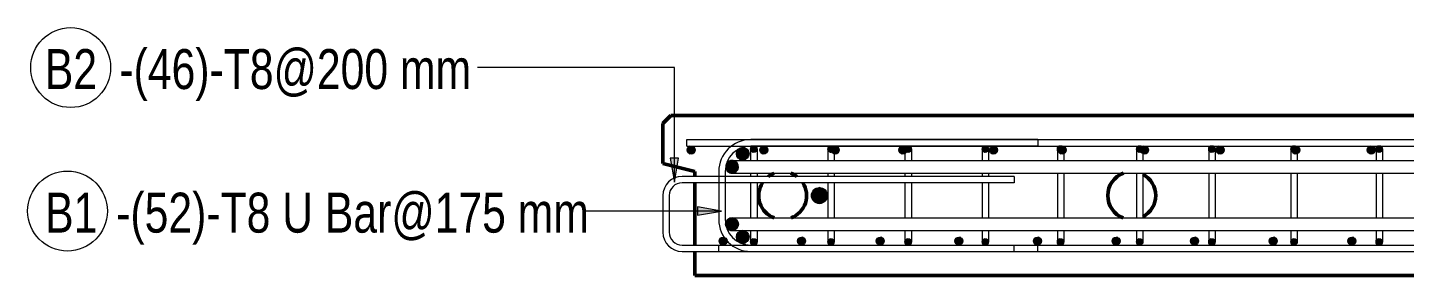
# Model space of a CAD drawing. Header units: millimetres. Extents: x -5092 to 6076, y 17515 to 18426.
# Drawn here: x -5092 to -3367, y 17935 to 18246 of the extents above; entities that cross this region are included whole.
import ezdxf

# ---------------------------------------------------------------- set-up
doc = ezdxf.new("R2010")
doc.units = ezdxf.units.MM
for name, color, linetype, lineweight in [('A-WALL', 113, 'Continuous', 25), ('S-RBAR', 171, 'Continuous', 18), ('S-RBAR-IDEN', 171, 'Continuous', 9)]:
    doc.layers.add(name, color=color, linetype=linetype, lineweight=lineweight)
doc.styles.add('Nirmala UI Semilight', font='NirmalaS.ttf', dxfattribs={"width": 0.8, "height": 50})

# ---------------------------------------------------------------- blocks, each defined once
blk = doc.blocks.new('M_Rebar Tag_rfa Dimension - ARROW-793927-Elevation Top 1')
at = {"layer": 'S-RBAR-IDEN'}
blk.add_circle((-2253.3, 18020.7), 50, dxfattribs=at)

msp = doc.modelspace()

# ---------------------------------------------------------------- hatches: boundary and pattern name
at = {"layer": 'S-RBAR'}
h = msp.add_hatch(color=256, dxfattribs=at)
edge = h.paths.add_edge_path()
edge.add_arc((-4260.8, 18092.4), 5, 0, 360)
for points in [[(-4262.4, 18087.7), (-4256.8, 18089.5), (-4256.8, 18095.4), (-4262.4, 18097.2), (-4265.8, 18092.4)], [(-4199.7, 18080.6), (-4192.7, 18080.6), (-4188.4, 18086), (-4189.9, 18092.7), (-4196.2, 18095.8), (-4202.5, 18092.7), (-4204, 18086)], [(-4183.5, 18089.6), (-4179.1, 18091.1), (-4179.1, 18095.8), (-4183.5, 18097.2), (-4186.2, 18093.3)], [(-4171.4, 18087.7), (-4165.8, 18089.5), (-4165.8, 18095.4), (-4171.4, 18097.2), (-4174.9, 18092.4)], [(-4086.8, 18089.6), (-4082.4, 18091.1), (-4082.4, 18095.8), (-4086.8, 18097.2), (-4089.6, 18093.4)], [(-4081.7, 18087.7), (-4076.1, 18089.5), (-4076.1, 18095.4), (-4081.7, 18097.2), (-4085.2, 18092.4)], [(-3997, 18087.7), (-3991.4, 18089.5), (-3991.4, 18095.4), (-3997, 18097.2), (-4000.5, 18092.4)], [(-3990.1, 18089.6), (-3985.6, 18091.1), (-3985.6, 18095.8), (-3990.1, 18097.2), (-3992.9, 18093.4)], [(-3893.4, 18089.6), (-3888.9, 18091.1), (-3888.9, 18095.8), (-3893.4, 18097.2), (-3896.2, 18093.4)], [(-3883.6, 18087.7), (-3878, 18089.5), (-3878, 18095.4), (-3883.6, 18097.2), (-3887, 18092.4)], [(-3799.2, 18089.6), (-3794.7, 18091.1), (-3794.7, 18095.8), (-3799.2, 18097.2), (-3801.9, 18093.4)], [(-3797.6, 18087.7), (-3792, 18089.5), (-3792, 18095.4), (-3797.6, 18097.2), (-3801.1, 18092.4)], [(-3700, 18089.6), (-3695.5, 18091.1), (-3695.5, 18095.8), (-3700, 18097.2), (-3702.7, 18093.4)], [(-3694.2, 18087.7), (-3688.6, 18089.5), (-3688.6, 18095.4), (-3694.2, 18097.2), (-3697.6, 18092.4)], [(-3609.5, 18089.6), (-3605, 18091.1), (-3605, 18095.8), (-3609.5, 18097.2), (-3612.3, 18093.4)], [(-3599.5, 18087.7), (-3593.9, 18089.5), (-3593.9, 18095.4), (-3599.5, 18097.2), (-3602.9, 18092.4)], [(-3506.5, 18089.6), (-3502.1, 18091.1), (-3502.1, 18095.8), (-3506.5, 18097.2), (-3509.3, 18093.4)], [(-3504.8, 18087.7), (-3499.2, 18089.5), (-3499.2, 18095.4), (-3504.8, 18097.2), (-3508.2, 18092.4)], [(-3410.1, 18087.7), (-3404.5, 18089.5), (-3404.5, 18095.4), (-3410.1, 18097.2), (-3413.5, 18092.4)], [(-3399.8, 18089.6), (-3395.3, 18091.1), (-3395.3, 18095.8), (-3399.8, 18097.2), (-3402.6, 18093.4)], [(-4209.6, 18063.4), (-4203.4, 18066.4), (-4201.8, 18073.2), (-4206.2, 18078.6), (-4213.1, 18078.6), (-4217.1, 18073.6), (-4217.3, 18072.4), (-4215.9, 18066.4), (-4213.9, 18065.4)], [(-4100.1, 18025.4), (-4093, 18028.4), (-4090.1, 18035.4), (-4093, 18042.5), (-4100.1, 18045.4), (-4107.2, 18042.5), (-4110.1, 18035.4), (-4107.2, 18028.4)], [(-4209.6, 17991.6), (-4203.4, 17994.6), (-4201.8, 18001.3), (-4206.2, 18006.8), (-4213.1, 18006.8), (-4217.4, 18001.3), (-4215.9, 17994.6), (-4213.9, 17993.6)], [(-4219.4, 17973.7), (-4215.9, 17978.4), (-4219.4, 17983.2), (-4224.9, 17981.4), (-4224.9, 17975.5), (-4224.3, 17975.3)], [(-4192.7, 17976.4), (-4188.4, 17981.8), (-4189.9, 17988.6), (-4196.2, 17991.6), (-4202.5, 17988.6), (-4204, 17981.8), (-4199.7, 17976.4)], [(-4183.5, 17973.6), (-4179.1, 17975.1), (-4179.1, 17979.8), (-4183.5, 17981.2), (-4186.2, 17977.3)], [(-4120.8, 17973.7), (-4117.4, 17978.4), (-4120.8, 17983.2), (-4126.4, 17981.4), (-4126.4, 17975.5)], [(-4086.8, 17973.6), (-4082.4, 17975.1), (-4082.4, 17979.8), (-4086.8, 17981.2), (-4089.6, 17977.4)], [(-4022.3, 17973.7), (-4018.9, 17978.4), (-4022.3, 17983.2), (-4027.9, 17981.4), (-4027.9, 17975.5)], [(-3990.1, 17973.6), (-3985.6, 17975.1), (-3985.6, 17979.8), (-3990.1, 17981.2), (-3992.9, 17977.4)], [(-3923.8, 17973.7), (-3920.4, 17978.4), (-3923.8, 17983.2), (-3929.4, 17981.4), (-3929.4, 17975.5)], [(-3893.4, 17973.6), (-3888.9, 17975.1), (-3888.9, 17979.8), (-3893.4, 17981.2), (-3896.2, 17977.4)], [(-3825.3, 17973.7), (-3821.9, 17978.4), (-3825.3, 17983.2), (-3830.9, 17981.4), (-3830.9, 17975.5)], [(-3799.2, 17973.6), (-3794.7, 17975.1), (-3794.7, 17979.8), (-3799.2, 17981.2), (-3801.9, 17977.4)], [(-3726.8, 17973.7), (-3723.4, 17978.4), (-3726.8, 17983.2), (-3732.4, 17981.4), (-3732.4, 17975.5)], [(-3700, 17973.6), (-3695.5, 17975.1), (-3695.5, 17979.8), (-3700, 17981.2), (-3702.7, 17977.4)], [(-3628.3, 17973.7), (-3624.9, 17978.4), (-3628.3, 17983.2), (-3633.9, 17981.4), (-3633.9, 17975.5)], [(-3609.5, 17973.6), (-3605, 17975.1), (-3605, 17979.8), (-3609.5, 17981.2), (-3612.3, 17977.4)], [(-3529.8, 17973.7), (-3526.4, 17978.4), (-3529.8, 17983.2), (-3535.4, 17981.4), (-3535.4, 17975.5)], [(-3506.5, 17973.6), (-3502.1, 17975.1), (-3502.1, 17979.8), (-3506.5, 17981.2), (-3509.3, 17977.4)], [(-3431.3, 17973.7), (-3427.9, 17978.4), (-3431.3, 17983.2), (-3436.9, 17981.4), (-3436.9, 17975.5)], [(-3399.8, 17973.6), (-3395.3, 17975.1), (-3395.3, 17979.8), (-3399.8, 17981.2), (-3402.6, 17977.4)]]:
    msp.add_hatch(color=256, dxfattribs=at).paths.add_polyline_path(points)
h = msp.add_hatch(color=256, dxfattribs=at)
edge = h.paths.add_edge_path()
edge.add_arc((-4196.2, 18087.8), 8, 0, 360)
h = msp.add_hatch(color=256, dxfattribs=at)
edge = h.paths.add_edge_path()
edge.add_arc((-4182.3, 18093.4), 4, 0, 360)
h = msp.add_hatch(color=256, dxfattribs=at)
edge = h.paths.add_edge_path()
edge.add_arc((-4169.9, 18092.4), 5, 0, 360)
h = msp.add_hatch(color=256, dxfattribs=at)
edge = h.paths.add_edge_path()
edge.add_arc((-4085.6, 18093.4), 4, 0, 360)
h = msp.add_hatch(color=256, dxfattribs=at)
edge = h.paths.add_edge_path()
edge.add_arc((-4080.2, 18092.4), 5, 0, 360)
h = msp.add_hatch(color=256, dxfattribs=at)
edge = h.paths.add_edge_path()
edge.add_arc((-3995.5, 18092.4), 5, 0, 360)
h = msp.add_hatch(color=256, dxfattribs=at)
edge = h.paths.add_edge_path()
edge.add_arc((-3988.9, 18093.4), 4, 0, 360)
h = msp.add_hatch(color=256, dxfattribs=at)
edge = h.paths.add_edge_path()
edge.add_arc((-3892.2, 18093.4), 4, 0, 360)
h = msp.add_hatch(color=256, dxfattribs=at)
edge = h.paths.add_edge_path()
edge.add_arc((-3882, 18092.4), 5, 0, 360)
h = msp.add_hatch(color=256, dxfattribs=at)
edge = h.paths.add_edge_path()
edge.add_arc((-3797.9, 18093.4), 4, 0, 360)
h = msp.add_hatch(color=256, dxfattribs=at)
edge = h.paths.add_edge_path()
edge.add_arc((-3796.1, 18092.4), 5, 0, 360)
h = msp.add_hatch(color=256, dxfattribs=at)
edge = h.paths.add_edge_path()
edge.add_arc((-3698.7, 18093.4), 4, 0, 360)
h = msp.add_hatch(color=256, dxfattribs=at)
edge = h.paths.add_edge_path()
edge.add_arc((-3692.6, 18092.4), 5, 0, 360)
h = msp.add_hatch(color=256, dxfattribs=at)
edge = h.paths.add_edge_path()
edge.add_arc((-3608.3, 18093.4), 4, 0, 360)
h = msp.add_hatch(color=256, dxfattribs=at)
edge = h.paths.add_edge_path()
edge.add_arc((-3597.9, 18092.4), 5, 0, 360)
h = msp.add_hatch(color=256, dxfattribs=at)
edge = h.paths.add_edge_path()
edge.add_arc((-3505.3, 18093.4), 4, 0, 360)
h = msp.add_hatch(color=256, dxfattribs=at)
edge = h.paths.add_edge_path()
edge.add_arc((-3503.2, 18092.4), 5, 0, 360)
h = msp.add_hatch(color=256, dxfattribs=at)
edge = h.paths.add_edge_path()
edge.add_arc((-3408.5, 18092.4), 5, 0, 360)
h = msp.add_hatch(color=256, dxfattribs=at)
edge = h.paths.add_edge_path()
edge.add_arc((-3398.6, 18093.4), 4, 0, 360)
h = msp.add_hatch(color=256, dxfattribs=at)
edge = h.paths.add_edge_path()
edge.add_arc((-4209.6, 18071.4), 8, 172.804, 270)
edge.add_line((-4209.6, 18063.4), (-4209.6, 18071.4))
edge.add_line((-4209.6, 18071.4), (-4217.6, 18072.4))
h = msp.add_hatch(color=256, dxfattribs=at)
edge = h.paths.add_edge_path()
edge.add_arc((-4209.6, 18071.4), 8, 270, 523.3271)
edge.add_line((-4217.3, 18073.7), (-4209.6, 18071.4))
edge.add_line((-4209.6, 18071.4), (-4209.6, 18063.4))
h = msp.add_hatch(color=256, dxfattribs=at)
edge = h.paths.add_edge_path()
edge.add_arc((-4100.1, 18035.4), 10, 0, 360)
h = msp.add_hatch(color=256, dxfattribs=at)
edge = h.paths.add_edge_path()
edge.add_arc((-4209.6, 17999.6), 8, 0, 360)
h = msp.add_hatch(color=256, dxfattribs=at)
edge = h.paths.add_edge_path()
edge.add_arc((-4220.9, 17978.4), 5, 0, 360)
h = msp.add_hatch(color=256, dxfattribs=at)
edge = h.paths.add_edge_path()
edge.add_arc((-4196.2, 17983.6), 8, 0, 360)
h = msp.add_hatch(color=256, dxfattribs=at)
edge = h.paths.add_edge_path()
edge.add_arc((-4182.3, 17977.4), 4, 0, 360)
h = msp.add_hatch(color=256, dxfattribs=at)
edge = h.paths.add_edge_path()
edge.add_arc((-4122.4, 17978.4), 5, 0, 360)
h = msp.add_hatch(color=256, dxfattribs=at)
edge = h.paths.add_edge_path()
edge.add_arc((-4085.6, 17977.4), 4, 0, 360)
h = msp.add_hatch(color=256, dxfattribs=at)
edge = h.paths.add_edge_path()
edge.add_arc((-4023.9, 17978.4), 5, 0, 360)
h = msp.add_hatch(color=256, dxfattribs=at)
edge = h.paths.add_edge_path()
edge.add_arc((-3988.9, 17977.4), 4, 0, 360)
h = msp.add_hatch(color=256, dxfattribs=at)
edge = h.paths.add_edge_path()
edge.add_arc((-3925.4, 17978.4), 5, 0, 360)
h = msp.add_hatch(color=256, dxfattribs=at)
edge = h.paths.add_edge_path()
edge.add_arc((-3892.2, 17977.4), 4, 0, 360)
h = msp.add_hatch(color=256, dxfattribs=at)
edge = h.paths.add_edge_path()
edge.add_arc((-3826.9, 17978.4), 5, 0, 360)
h = msp.add_hatch(color=256, dxfattribs=at)
edge = h.paths.add_edge_path()
edge.add_arc((-3797.9, 17977.4), 4, 0, 360)
h = msp.add_hatch(color=256, dxfattribs=at)
edge = h.paths.add_edge_path()
edge.add_arc((-3728.4, 17978.4), 5, 0, 360)
h = msp.add_hatch(color=256, dxfattribs=at)
edge = h.paths.add_edge_path()
edge.add_arc((-3698.7, 17977.4), 4, 0, 360)
h = msp.add_hatch(color=256, dxfattribs=at)
edge = h.paths.add_edge_path()
edge.add_arc((-3629.9, 17978.4), 5, 0, 360)
h = msp.add_hatch(color=256, dxfattribs=at)
edge = h.paths.add_edge_path()
edge.add_arc((-3608.3, 17977.4), 4, 0, 360)
h = msp.add_hatch(color=256, dxfattribs=at)
edge = h.paths.add_edge_path()
edge.add_arc((-3531.4, 17978.4), 5, 0, 360)
h = msp.add_hatch(color=256, dxfattribs=at)
edge = h.paths.add_edge_path()
edge.add_arc((-3505.3, 17977.4), 4, 0, 360)
h = msp.add_hatch(color=256, dxfattribs=at)
edge = h.paths.add_edge_path()
edge.add_arc((-3432.9, 17978.4), 5, 0, 360)
h = msp.add_hatch(color=256, dxfattribs=at)
edge = h.paths.add_edge_path()
edge.add_arc((-3398.6, 17977.4), 4, 0, 360)
at = {"layer": 'S-RBAR-IDEN'}
for points in [[(-4281.9, 18052.2), (-4276.6, 18082.2), (-4287.2, 18082.2)], [(-4223, 18016), (-4253, 18021.3), (-4253, 18010.7)]]:
    msp.add_hatch(color=256, dxfattribs=at).paths.add_polyline_path(points)

# ---------------------------------------------------------------- linework, layer by layer
at = {"layer": 'A-WALL', "lineweight": 50}
for p, q in [((-4286.2, 18135.4), (-4296.2, 18125.4)), ((-2531.2, 18135.4), (-4286.2, 18135.4)), ((-4296.2, 18125.4), (-4296.2, 18075.4)), ((-4296.2, 18075.4), (-4256.2, 18065.4)), ((-4256.2, 18065.4), (-4256.2, 18059.4)), ((-4256.2, 18051.4), (-4256.2, 17973.4)), ((-4256.2, 17965.4), (-4256.2, 17935.4)), ((-4256.2, 17935.4), (-2561.2, 17935.4))]:
    msp.add_line(p, q, dxfattribs=at)
for centre, start, end in [((-4146.2, 18035.4), 147.5159, 249.2485), ((-4146.2, 18035.4), 110.4585, 126.7336), ((-4146.2, 18035.4), 53.2664, 69.5415), ((-4146.2, 18035.4), 290.7515, 32.4841), ((-3708.7, 18035.4), 110.4585, 249.2485), ((-3708.7, 18035.4), 298.1227, 61.8773)]:
    msp.add_arc(centre, 30, start, end, dxfattribs=at)
at = {"layer": 'S-RBAR'}
for p, q in [((-4266.2, 18105.4), (-2551.2, 18105.4)), ((-4266.2, 18097.4), (-4266.2, 18105.4)), ((-3826.2, 18105.4), (-4186.2, 18105.4)), ((-3826.2, 18105.4), (-3826.2, 18097.4)), ((-4266.2, 18097.4), (-2551.2, 18097.4)), ((-4262.4, 18097.2), (-4265.8, 18092.4)), ((-4265.8, 18092.4), (-4262.4, 18087.7)), ((-4256.8, 18095.4), (-4262.4, 18097.2)), ((-4262.4, 18087.7), (-4256.8, 18089.5)), ((-4256.8, 18089.5), (-4256.8, 18095.4)), ((-4202.5, 18092.7), (-4204, 18086)), ((-4204, 18086), (-4199.7, 18080.6)), ((-4196.2, 18095.8), (-4202.5, 18092.7)), ((-4189.9, 18092.7), (-4196.2, 18095.8)), ((-4192.7, 18080.6), (-4188.4, 18086)), ((-4188.4, 18086), (-4189.9, 18092.7)), ((-4186.3, 18093.4), (-4186.3, 18079.6)), ((-3826.2, 18097.4), (-4186.2, 18097.4)), ((-4183.5, 18097.2), (-4186.2, 18093.3)), ((-4186.2, 18093.3), (-4183.5, 18089.6)), ((-4179.1, 18095.8), (-4183.5, 18097.2)), ((-4183.5, 18089.6), (-4179.1, 18091.1)), ((-4179.1, 18091.1), (-4179.1, 18095.8)), ((-4178.3, 18093.4), (-4178.3, 18079.6)), ((-4171.4, 18097.2), (-4174.9, 18092.4)), ((-4174.9, 18092.4), (-4171.4, 18087.7)), ((-4165.8, 18095.4), (-4171.4, 18097.2)), ((-4171.4, 18087.7), (-4165.8, 18089.5)), ((-4165.8, 18089.5), (-4165.8, 18095.4)), ((-4086.8, 18097.2), (-4089.6, 18093.4)), ((-4089.6, 18093.4), (-4089.6, 18079.6)), ((-4089.6, 18093.4), (-4086.8, 18089.6)), ((-4082.4, 18095.8), (-4086.8, 18097.2)), ((-4086.8, 18089.6), (-4082.4, 18091.1)), ((-4081.7, 18097.2), (-4085.2, 18092.4)), ((-4085.2, 18092.4), (-4081.7, 18087.7)), ((-4082.4, 18091.1), (-4082.4, 18095.8)), ((-4076.1, 18095.4), (-4081.7, 18097.2)), ((-4081.7, 18087.7), (-4076.1, 18089.5)), ((-4081.6, 18093.4), (-4081.6, 18079.6)), ((-4076.1, 18089.5), (-4076.1, 18095.4)), ((-3997, 18097.2), (-4000.5, 18092.4)), ((-4000.5, 18092.4), (-3997, 18087.7)), ((-3991.4, 18095.4), (-3997, 18097.2)), ((-3997, 18087.7), (-3991.4, 18089.5)), ((-3990.1, 18097.2), (-3992.9, 18093.4)), ((-3992.9, 18093.4), (-3992.9, 18079.6)), ((-3992.9, 18093.4), (-3990.1, 18089.6)), ((-3991.4, 18089.5), (-3991.4, 18095.4)), ((-3985.6, 18095.8), (-3990.1, 18097.2)), ((-3990.1, 18089.6), (-3985.6, 18091.1)), ((-3985.6, 18091.1), (-3985.6, 18095.8)), ((-3984.9, 18093.4), (-3984.9, 18079.6)), ((-3893.4, 18097.2), (-3896.2, 18093.4)), ((-3896.2, 18093.4), (-3896.2, 18079.6)), ((-3896.2, 18093.4), (-3893.4, 18089.6)), ((-3888.9, 18095.8), (-3893.4, 18097.2)), ((-3893.4, 18089.6), (-3888.9, 18091.1)), ((-3888.9, 18091.1), (-3888.9, 18095.8)), ((-3888.2, 18093.4), (-3888.2, 18079.6)), ((-3883.6, 18097.2), (-3887, 18092.4)), ((-3887, 18092.4), (-3883.6, 18087.7)), ((-3878, 18095.4), (-3883.6, 18097.2)), ((-3883.6, 18087.7), (-3878, 18089.5)), ((-3878, 18089.5), (-3878, 18095.4)), ((-3799.2, 18097.2), (-3801.9, 18093.4)), ((-3801.9, 18093.4), (-3801.9, 18079.6)), ((-3801.9, 18093.4), (-3799.2, 18089.6)), ((-3797.6, 18097.2), (-3801.1, 18092.4)), ((-3801.1, 18092.4), (-3797.6, 18087.7)), ((-3794.7, 18095.8), (-3799.2, 18097.2)), ((-3799.2, 18089.6), (-3794.7, 18091.1)), ((-3792, 18095.4), (-3797.6, 18097.2)), ((-3797.6, 18087.7), (-3792, 18089.5)), ((-3794.7, 18091.1), (-3794.7, 18095.8)), ((-3793.9, 18093.4), (-3793.9, 18079.6)), ((-3792, 18089.5), (-3792, 18095.4)), ((-3700, 18097.2), (-3702.7, 18093.4)), ((-3702.7, 18093.4), (-3702.7, 18079.6)), ((-3702.7, 18093.4), (-3700, 18089.6)), ((-3695.5, 18095.8), (-3700, 18097.2)), ((-3700, 18089.6), (-3695.5, 18091.1)), ((-3694.2, 18097.2), (-3697.6, 18092.4)), ((-3697.6, 18092.4), (-3694.2, 18087.7)), ((-3695.5, 18091.1), (-3695.5, 18095.8)), ((-3694.7, 18093.4), (-3694.7, 18079.6)), ((-3688.6, 18095.4), (-3694.2, 18097.2)), ((-3694.2, 18087.7), (-3688.6, 18089.5)), ((-3688.6, 18089.5), (-3688.6, 18095.4)), ((-3609.5, 18097.2), (-3612.3, 18093.4)), ((-3612.3, 18093.4), (-3612.3, 18079.6)), ((-3612.3, 18093.4), (-3609.5, 18089.6)), ((-3605, 18095.8), (-3609.5, 18097.2)), ((-3609.5, 18089.6), (-3605, 18091.1)), ((-3605, 18091.1), (-3605, 18095.8)), ((-3604.3, 18093.4), (-3604.3, 18079.6)), ((-3599.5, 18097.2), (-3602.9, 18092.4)), ((-3602.9, 18092.4), (-3599.5, 18087.7)), ((-3593.9, 18095.4), (-3599.5, 18097.2)), ((-3599.5, 18087.7), (-3593.9, 18089.5)), ((-3593.9, 18089.5), (-3593.9, 18095.4)), ((-3506.5, 18097.2), (-3509.3, 18093.4)), ((-3509.3, 18093.4), (-3509.3, 18079.6)), ((-3509.3, 18093.4), (-3506.5, 18089.6)), ((-3504.8, 18097.2), (-3508.2, 18092.4)), ((-3508.2, 18092.4), (-3504.8, 18087.7)), ((-3502.1, 18095.8), (-3506.5, 18097.2)), ((-3506.5, 18089.6), (-3502.1, 18091.1)), ((-3499.2, 18095.4), (-3504.8, 18097.2)), ((-3504.8, 18087.7), (-3499.2, 18089.5)), ((-3502.1, 18091.1), (-3502.1, 18095.8)), ((-3501.3, 18093.4), (-3501.3, 18079.6)), ((-3499.2, 18089.5), (-3499.2, 18095.4)), ((-3410.1, 18097.2), (-3413.5, 18092.4)), ((-3413.5, 18092.4), (-3410.1, 18087.7)), ((-3404.5, 18095.4), (-3410.1, 18097.2)), ((-3410.1, 18087.7), (-3404.5, 18089.5)), ((-3404.5, 18089.5), (-3404.5, 18095.4)), ((-3399.8, 18097.2), (-3402.6, 18093.4)), ((-3402.6, 18093.4), (-3402.6, 18079.6)), ((-3402.6, 18093.4), (-3399.8, 18089.6)), ((-3395.3, 18095.8), (-3399.8, 18097.2)), ((-3399.8, 18089.6), (-3395.3, 18091.1)), ((-3395.3, 18091.1), (-3395.3, 18095.8)), ((-3394.6, 18093.4), (-3394.6, 18079.6)), ((-4209.6, 18071.4), (-4217.6, 18072.4)), ((-4217.3, 18073.7), (-4209.6, 18071.4)), ((-4217.1, 18073.6), (-4217.3, 18072.4)), ((-4217.3, 18072.4), (-4215.9, 18066.4)), ((-4213.1, 18078.6), (-4217.1, 18073.6)), ((-4215.9, 18066.4), (-4213.9, 18065.4)), ((-4206.2, 18078.6), (-4213.1, 18078.6)), ((-4209.6, 18079.4), (-4154.1, 18079.4)), ((-4209.6, 18071.4), (-4209.6, 18063.4)), ((-4209.6, 18063.4), (-4209.6, 18071.4)), ((-4209.6, 18063.4), (-4203.4, 18066.4)), ((-4201.8, 18073.2), (-4206.2, 18078.6)), ((-4203.4, 18066.4), (-4201.8, 18073.2)), ((-4199.7, 18080.6), (-4192.7, 18080.6)), ((-4154.1, 18079.4), (-2663.3, 18079.4)), ((-3856.2, 18059.4), (-4272.2, 18059.4)), ((-3856.2, 18051.4), (-4272.2, 18051.4)), ((-4226.2, 18065.4), (-4226.2, 18005.4)), ((-4218.2, 18065.4), (-4218.2, 18005.4)), ((-4213.9, 18065.4), (-4209.6, 18063.4)), ((-4209.6, 18063.4), (-4154.1, 18063.4)), ((-4186.3, 18063.4), (-4186.3, 18059.5)), ((-4186.3, 18051.4), (-4186.3, 18013.4)), ((-4178.3, 18063.4), (-4178.3, 18059.5)), ((-4178.3, 18051.4), (-4178.3, 18013.4)), ((-4154.1, 18063.4), (-2663.3, 18063.4)), ((-4089.6, 18063.4), (-4089.6, 18059.5)), ((-4089.6, 18051.4), (-4089.6, 18013.4)), ((-4081.6, 18063.4), (-4081.6, 18059.5)), ((-4081.6, 18051.4), (-4081.6, 18013.4)), ((-3992.9, 18063.4), (-3992.9, 18059.5)), ((-3992.9, 18051.4), (-3992.9, 18013.4)), ((-3984.9, 18063.4), (-3984.9, 18059.5)), ((-3984.9, 18051.4), (-3984.9, 18013.4)), ((-3896.2, 18063.4), (-3896.2, 18059.5)), ((-3896.2, 18051.4), (-3896.2, 18013.4)), ((-3888.2, 18063.4), (-3888.2, 18059.5)), ((-3888.2, 18051.4), (-3888.2, 18013.4)), ((-3856.2, 18059.4), (-3856.2, 18051.4)), ((-3801.9, 18063.4), (-3801.9, 18057.4)), ((-3801.9, 18057.4), (-3801.9, 18013.4)), ((-3793.9, 18063.4), (-3793.9, 18057.4)), ((-3793.9, 18057.4), (-3793.9, 18013.4)), ((-3702.7, 18063.4), (-3702.7, 18057.4)), ((-3702.7, 18057.4), (-3702.7, 18013.4)), ((-3694.7, 18063.4), (-3694.7, 18057.4)), ((-3694.7, 18057.4), (-3694.7, 18013.4)), ((-3612.3, 18063.4), (-3612.3, 18057.4)), ((-3612.3, 18057.4), (-3612.3, 18013.4)), ((-3604.3, 18063.4), (-3604.3, 18057.4)), ((-3604.3, 18057.4), (-3604.3, 18013.4)), ((-3509.3, 18063.4), (-3509.3, 18057.4)), ((-3509.3, 18057.4), (-3509.3, 18013.4)), ((-3501.3, 18063.4), (-3501.3, 18057.4)), ((-3501.3, 18057.4), (-3501.3, 18013.4)), ((-3402.6, 18063.4), (-3402.6, 18057.4)), ((-3402.6, 18057.4), (-3402.6, 18013.4)), ((-3394.6, 18063.4), (-3394.6, 18057.4)), ((-3394.6, 18057.4), (-3394.6, 18013.4)), ((-4296.2, 18035.4), (-4296.2, 17989.4)), ((-4288.2, 18035.4), (-4288.2, 17989.4)), ((-4107.2, 18042.5), (-4110.1, 18035.4)), ((-4110.1, 18035.4), (-4107.2, 18028.4)), ((-4100.1, 18045.4), (-4107.2, 18042.5)), ((-4093, 18042.5), (-4100.1, 18045.4)), ((-4090.1, 18035.4), (-4093, 18042.5)), ((-4093, 18028.4), (-4090.1, 18035.4)), ((-4107.2, 18028.4), (-4100.1, 18025.4)), ((-4100.1, 18025.4), (-4093, 18028.4)), ((-4213.1, 18006.8), (-4217.4, 18001.3)), ((-4217.4, 18001.3), (-4215.9, 17994.6)), ((-4206.2, 18006.8), (-4213.1, 18006.8)), ((-4209.6, 18007.6), (-4154.1, 18007.6)), ((-4201.8, 18001.3), (-4206.2, 18006.8)), ((-4203.4, 17994.6), (-4201.8, 18001.3)), ((-4186.3, 18013.4), (-4186.3, 18007.5)), ((-4178.3, 18013.4), (-4178.3, 18007.5)), ((-4154.1, 18007.6), (-2663.3, 18007.6)), ((-4089.6, 18013.4), (-4089.6, 18007.5)), ((-4081.6, 18013.4), (-4081.6, 18007.5)), ((-3992.9, 18013.4), (-3992.9, 18007.5)), ((-3984.9, 18013.4), (-3984.9, 18007.5)), ((-3896.2, 18013.4), (-3896.2, 18007.5)), ((-3888.2, 18013.4), (-3888.2, 18007.5)), ((-3801.9, 18013.4), (-3801.9, 18007.5)), ((-3793.9, 18013.4), (-3793.9, 18007.5)), ((-3702.7, 18013.4), (-3702.7, 18007.5)), ((-3694.7, 18013.4), (-3694.7, 18007.5)), ((-3612.3, 18013.4), (-3612.3, 18007.5)), ((-3604.3, 18013.4), (-3604.3, 18007.5)), ((-3509.3, 18013.4), (-3509.3, 18007.5)), ((-3501.3, 18013.4), (-3501.3, 18007.5)), ((-3402.6, 18013.4), (-3402.6, 18007.5)), ((-3394.6, 18013.4), (-3394.6, 18007.5)), ((-4219.4, 17983.2), (-4224.9, 17981.4)), ((-4224.9, 17981.4), (-4224.9, 17975.5)), ((-4215.9, 17978.4), (-4219.4, 17983.2)), ((-4215.9, 17994.6), (-4213.9, 17993.6)), ((-4213.9, 17993.6), (-4209.6, 17991.6)), ((-4209.6, 17991.6), (-4203.4, 17994.6)), ((-4209.6, 17991.6), (-4154.1, 17991.6)), ((-4202.5, 17988.6), (-4204, 17981.8)), ((-4204, 17981.8), (-4199.7, 17976.4)), ((-4196.2, 17991.6), (-4202.5, 17988.6)), ((-4189.9, 17988.6), (-4196.2, 17991.6)), ((-4192.7, 17976.4), (-4188.4, 17981.8)), ((-4188.4, 17981.8), (-4189.9, 17988.6)), ((-4186.3, 17991.4), (-4186.3, 17977.4)), ((-4183.5, 17981.2), (-4186.2, 17977.3)), ((-4179.1, 17979.8), (-4183.5, 17981.2)), ((-4179.1, 17975.1), (-4179.1, 17979.8)), ((-4178.3, 17991.4), (-4178.3, 17977.4)), ((-4154.1, 17991.6), (-2663.3, 17991.6)), ((-4120.8, 17983.2), (-4126.4, 17981.4)), ((-4126.4, 17981.4), (-4126.4, 17975.5)), ((-4117.4, 17978.4), (-4120.8, 17983.2)), ((-4089.6, 17991.4), (-4089.6, 17977.4)), ((-4086.8, 17981.2), (-4089.6, 17977.4)), ((-4082.4, 17979.8), (-4086.8, 17981.2)), ((-4082.4, 17975.1), (-4082.4, 17979.8)), ((-4081.6, 17991.4), (-4081.6, 17977.4)), ((-4022.3, 17983.2), (-4027.9, 17981.4)), ((-4027.9, 17981.4), (-4027.9, 17975.5)), ((-4018.9, 17978.4), (-4022.3, 17983.2)), ((-3992.9, 17991.4), (-3992.9, 17977.4)), ((-3990.1, 17981.2), (-3992.9, 17977.4)), ((-3985.6, 17979.8), (-3990.1, 17981.2)), ((-3985.6, 17975.1), (-3985.6, 17979.8)), ((-3984.9, 17991.4), (-3984.9, 17977.4)), ((-3923.8, 17983.2), (-3929.4, 17981.4)), ((-3929.4, 17981.4), (-3929.4, 17975.5)), ((-3920.4, 17978.4), (-3923.8, 17983.2)), ((-3896.2, 17991.4), (-3896.2, 17977.4)), ((-3893.4, 17981.2), (-3896.2, 17977.4)), ((-3888.9, 17979.8), (-3893.4, 17981.2)), ((-3888.9, 17975.1), (-3888.9, 17979.8)), ((-3888.2, 17991.4), (-3888.2, 17977.4)), ((-3825.3, 17983.2), (-3830.9, 17981.4)), ((-3830.9, 17981.4), (-3830.9, 17975.5)), ((-3821.9, 17978.4), (-3825.3, 17983.2)), ((-3801.9, 17991.4), (-3801.9, 17977.4)), ((-3799.2, 17981.2), (-3801.9, 17977.4)), ((-3794.7, 17979.8), (-3799.2, 17981.2)), ((-3794.7, 17975.1), (-3794.7, 17979.8)), ((-3793.9, 17991.4), (-3793.9, 17977.4)), ((-3726.8, 17983.2), (-3732.4, 17981.4)), ((-3732.4, 17981.4), (-3732.4, 17975.5)), ((-3723.4, 17978.4), (-3726.8, 17983.2)), ((-3702.7, 17991.4), (-3702.7, 17977.4)), ((-3700, 17981.2), (-3702.7, 17977.4)), ((-3695.5, 17979.8), (-3700, 17981.2)), ((-3695.5, 17975.1), (-3695.5, 17979.8)), ((-3694.7, 17991.4), (-3694.7, 17977.4)), ((-3628.3, 17983.2), (-3633.9, 17981.4)), ((-3633.9, 17981.4), (-3633.9, 17975.5)), ((-3624.9, 17978.4), (-3628.3, 17983.2)), ((-3612.3, 17991.4), (-3612.3, 17977.4)), ((-3609.5, 17981.2), (-3612.3, 17977.4)), ((-3605, 17979.8), (-3609.5, 17981.2)), ((-3605, 17975.1), (-3605, 17979.8)), ((-3604.3, 17991.4), (-3604.3, 17977.4)), ((-3529.8, 17983.2), (-3535.4, 17981.4)), ((-3535.4, 17981.4), (-3535.4, 17975.5)), ((-3526.4, 17978.4), (-3529.8, 17983.2)), ((-3509.3, 17991.4), (-3509.3, 17977.4)), ((-3506.5, 17981.2), (-3509.3, 17977.4)), ((-3502.1, 17979.8), (-3506.5, 17981.2)), ((-3502.1, 17975.1), (-3502.1, 17979.8)), ((-3501.3, 17991.4), (-3501.3, 17977.4)), ((-3431.3, 17983.2), (-3436.9, 17981.4)), ((-3436.9, 17981.4), (-3436.9, 17975.5)), ((-3427.9, 17978.4), (-3431.3, 17983.2)), ((-3402.6, 17991.4), (-3402.6, 17977.4)), ((-3399.8, 17981.2), (-3402.6, 17977.4)), ((-3395.3, 17979.8), (-3399.8, 17981.2)), ((-3395.3, 17975.1), (-3395.3, 17979.8)), ((-3394.6, 17991.4), (-3394.6, 17977.4)), ((-4272.2, 17973.4), (-3856.2, 17973.4)), ((-4272.2, 17965.4), (-3856.2, 17965.4)), ((-4226.2, 17973.4), (-2591.2, 17973.4)), ((-4226.2, 17965.4), (-4226.2, 17973.4)), ((-4226.2, 17965.4), (-2591.2, 17965.4)), ((-4224.9, 17975.5), (-4224.3, 17975.3)), ((-4224.3, 17975.3), (-4219.4, 17973.7)), ((-4219.4, 17973.7), (-4215.9, 17978.4)), ((-4199.7, 17976.4), (-4192.7, 17976.4)), ((-4186.2, 17977.3), (-4183.5, 17973.6)), ((-4186.2, 17973.4), (-3826.2, 17973.4)), ((-4186.2, 17965.4), (-3826.2, 17965.4)), ((-4183.5, 17973.6), (-4179.1, 17975.1)), ((-4126.4, 17975.5), (-4120.8, 17973.7)), ((-4120.8, 17973.7), (-4117.4, 17978.4)), ((-4089.6, 17977.4), (-4086.8, 17973.6)), ((-4086.8, 17973.6), (-4082.4, 17975.1)), ((-4027.9, 17975.5), (-4022.3, 17973.7)), ((-4022.3, 17973.7), (-4018.9, 17978.4)), ((-3992.9, 17977.4), (-3990.1, 17973.6)), ((-3990.1, 17973.6), (-3985.6, 17975.1)), ((-3929.4, 17975.5), (-3923.8, 17973.7)), ((-3923.8, 17973.7), (-3920.4, 17978.4)), ((-3896.2, 17977.4), (-3893.4, 17973.6)), ((-3893.4, 17973.6), (-3888.9, 17975.1)), ((-3856.2, 17965.4), (-3856.2, 17973.4)), ((-3830.9, 17975.5), (-3825.3, 17973.7)), ((-3826.2, 17965.4), (-3826.2, 17973.4)), ((-3825.3, 17973.7), (-3821.9, 17978.4)), ((-3801.9, 17977.4), (-3799.2, 17973.6)), ((-3799.2, 17973.6), (-3794.7, 17975.1)), ((-3732.4, 17975.5), (-3726.8, 17973.7)), ((-3726.8, 17973.7), (-3723.4, 17978.4)), ((-3702.7, 17977.4), (-3700, 17973.6)), ((-3700, 17973.6), (-3695.5, 17975.1)), ((-3633.9, 17975.5), (-3628.3, 17973.7)), ((-3628.3, 17973.7), (-3624.9, 17978.4)), ((-3612.3, 17977.4), (-3609.5, 17973.6)), ((-3609.5, 17973.6), (-3605, 17975.1)), ((-3535.4, 17975.5), (-3529.8, 17973.7)), ((-3529.8, 17973.7), (-3526.4, 17978.4)), ((-3509.3, 17977.4), (-3506.5, 17973.6)), ((-3506.5, 17973.6), (-3502.1, 17975.1)), ((-3436.9, 17975.5), (-3431.3, 17973.7)), ((-3431.3, 17973.7), (-3427.9, 17978.4)), ((-3402.6, 17977.4), (-3399.8, 17973.6)), ((-3399.8, 17973.6), (-3395.3, 17975.1))]:
    msp.add_line(p, q, dxfattribs=at)
for centre, radius in [((-4260.8, 18092.4), 5), ((-4196.2, 18087.8), 8), ((-4182.3, 18093.4), 4), ((-4169.9, 18092.4), 5), ((-4085.6, 18093.4), 4), ((-4080.2, 18092.4), 5), ((-3995.5, 18092.4), 5), ((-3988.9, 18093.4), 4), ((-3892.2, 18093.4), 4), ((-3882, 18092.4), 5), ((-3797.9, 18093.4), 4), ((-3796.1, 18092.4), 5), ((-3698.7, 18093.4), 4), ((-3692.6, 18092.4), 5), ((-3608.3, 18093.4), 4), ((-3597.9, 18092.4), 5), ((-3505.3, 18093.4), 4), ((-3503.2, 18092.4), 5), ((-3408.5, 18092.4), 5), ((-3398.6, 18093.4), 4), ((-4100.1, 18035.4), 10), ((-4209.6, 17999.6), 8), ((-4220.9, 17978.4), 5), ((-4196.2, 17983.6), 8), ((-4182.3, 17977.4), 4), ((-4122.4, 17978.4), 5), ((-4085.6, 17977.4), 4), ((-4023.9, 17978.4), 5), ((-3988.9, 17977.4), 4), ((-3925.4, 17978.4), 5), ((-3892.2, 17977.4), 4), ((-3826.9, 17978.4), 5), ((-3797.9, 17977.4), 4), ((-3728.4, 17978.4), 5), ((-3698.7, 17977.4), 4), ((-3629.9, 17978.4), 5), ((-3608.3, 17977.4), 4), ((-3531.4, 17978.4), 5), ((-3505.3, 17977.4), 4), ((-3432.9, 17978.4), 5), ((-3398.6, 17977.4), 4)]:
    msp.add_circle(centre, radius, dxfattribs=at)
for centre, radius, start, end in [((-4186.2, 18065.4), 40, 90, 180), ((-4186.2, 18065.4), 32, 90, 180), ((-4182.3, 18093.4), 4, 0, 180), ((-4085.6, 18093.4), 4, 0, 180), ((-3988.9, 18093.4), 4, 0, 180), ((-3892.2, 18093.4), 4, 0, 180), ((-3797.9, 18093.4), 4, 0, 180), ((-3698.7, 18093.4), 4, 0, 180), ((-3608.3, 18093.4), 4, 0, 180), ((-3505.3, 18093.4), 4, 0, 180), ((-3398.6, 18093.4), 4, 0, 180), ((-4209.6, 18071.4), 8, 172.804, 270), ((-4209.6, 18071.4), 8, 186.4475, 270), ((-4209.6, 18071.4), 8, 270, 163.3271), ((-4209.6, 18071.4), 8, 90, 145.8897), ((-4272.2, 18035.4), 24, 90, 180), ((-4272.2, 18035.4), 16, 90, 180), ((-4186.2, 18005.4), 40, 180, 270), ((-4186.2, 18005.4), 32, 180, 270), ((-4209.6, 17999.6), 8, 90, 173.8037), ((-4272.2, 17989.4), 24, 180, 270), ((-4272.2, 17989.4), 16, 180, 270), ((-4209.6, 17999.6), 8, 213.3737, 270), ((-4182.3, 17977.4), 4, 180, 0), ((-4085.6, 17977.4), 4, 180, 0), ((-3988.9, 17977.4), 4, 180, 0), ((-3892.2, 17977.4), 4, 180, 0), ((-3797.9, 17977.4), 4, 180, 0), ((-3698.7, 17977.4), 4, 180, 0), ((-3608.3, 17977.4), 4, 180, 0), ((-3505.3, 17977.4), 4, 180, 0), ((-3398.6, 17977.4), 4, 180, 0)]:
    msp.add_arc(centre, radius, start, end, dxfattribs=at)
at = {"layer": 'S-RBAR-IDEN'}
for p, q in [((-4281.9, 18195.6), (-4528.5, 18195.6)), ((-4281.9, 18052.2), (-4281.9, 18195.6)), ((-4276.6, 18082.2), (-4287.2, 18082.2)), ((-4287.2, 18082.2), (-4281.9, 18052.2)), ((-4281.9, 18052.2), (-4276.6, 18082.2)), ((-4223, 18016), (-4394.9, 18016)), ((-4223, 18016), (-4253, 18021.3)), ((-4253, 18021.3), (-4253, 18010.7)), ((-4253, 18010.7), (-4223, 18016))]:
    msp.add_line(p, q, dxfattribs=at)

# ---------------------------------------------------------------- block references
for p in [(-2785.1, 174.9), (-2789.1, -4.7)]:
    msp.add_blockref('M_Rebar Tag_rfa Dimension - ARROW-793927-Elevation Top 1', p, dxfattribs=at)

# ---------------------------------------------------------------- texts
at = {"layer": 'S-RBAR-IDEN', "char_height": 50, "attachment_point": 1, "style": 'Nirmala UI Semilight'}
for s, insert, width in [('-(46)-T8@200 mm', (-4977.3, 18218.7), 542.582), ('B2', (-5070.7, 18218.7), 74.397), ('B1', (-5070.4, 18039), 64.135), ('-(52)-T8 U Bar@175 mm', (-4981.3, 18039), 709.333)]:
    msp.add_mtext(s, dxfattribs=dict(at, insert=insert, width=width))

doc.saveas('drawing.dxf')
